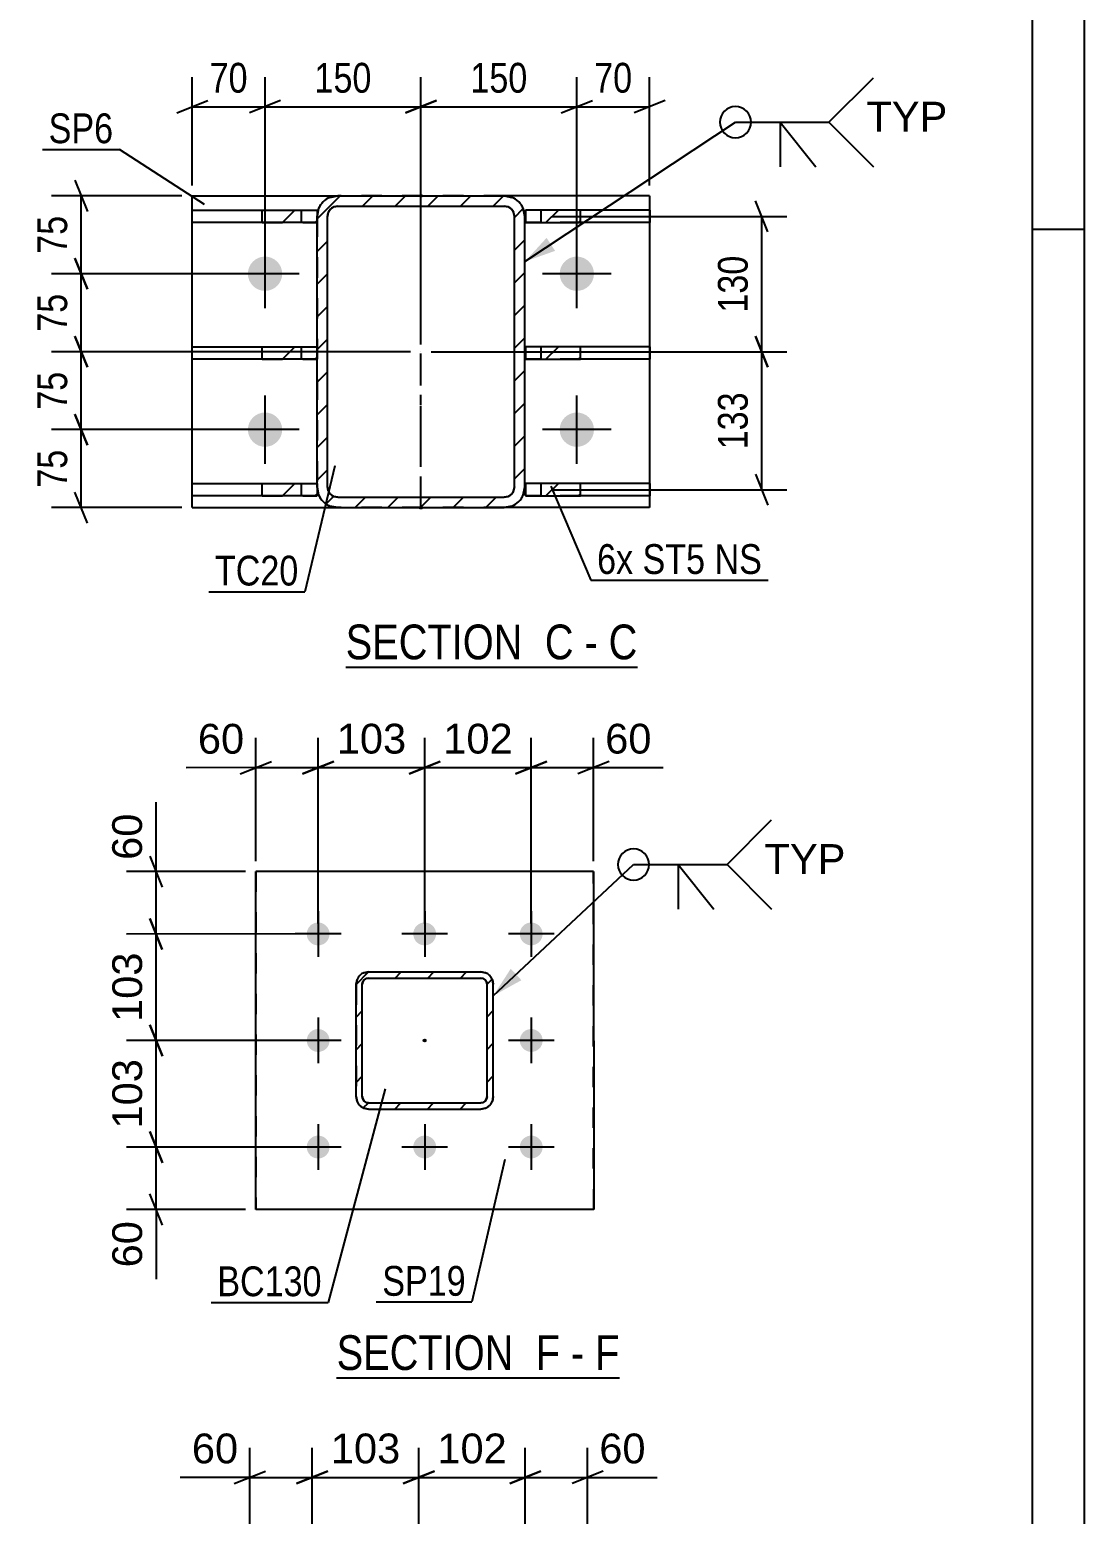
# Model space of a CAD drawing. Header units: millimetres. Extents: x -162 to 432, y -197 to 223.
# Drawn here: x 330.7 to 432.2, y -22.5 to 120.3 of the extents above; entities that cross this region are included whole.
import ezdxf

# ---------------------------------------------------------------- set-up
doc = ezdxf.new("R2010")
doc.units = ezdxf.units.MM
doc.linetypes.add('DXK_LINE_DOT2', pattern=[3.9198, 1.9599, -1.9599])
doc.linetypes.add('DXK_LINE_DOT3', pattern=[5.9187, 2.979, -0.9799, 0.9799, -0.9799])
doc.styles.add('Arial', font='ARIAL.TTF', dxfattribs={"height": 0.2})
doc.styles.add('Arial Narrow', font='ARIALN.TTF', dxfattribs={"height": 0.2})

# ---------------------------------------------------------------- blocks, each defined once
blk = doc.blocks.new('Unknown-284928215-18 - 1454')
at = {"color": 6, "linetype": 'Continuous'}
blk.add_line((360.27, -9.35), (387.49, -9.35), dxfattribs=at)
at = {"color": 0, "linetype": 'Continuous'}
for points in [[(378.38, -8.6), (378.38, -5.1), (360.27, -5.1), (360.27, -8.6)], [(381.77, -8.6), (381.77, -5.1), (379.43, -5.1), (379.43, -8.6)], [(384.09, -8.6), (384.09, -5.1), (382.82, -5.1), (382.82, -8.6)], [(387.49, -8.6), (387.49, -5.1), (385.14, -5.1), (385.14, -8.6)]]:
    blk.add_wipeout(points, dxfattribs=at)
at = {"color": 7, "linetype": 'Continuous', "style": 'Arial Narrow'}
for s, p in [('SECTION ', (360.27, -8.6)), ('F', (379.43, -8.6)), ('F', (385.14, -8.6)), ('-', (382.82, -8.6))]:
    blk.add_text(s, height=3.34, dxfattribs=at).set_placement(p)
blk = doc.blocks.new('Unknown-284928215-1134')
at = {"color": 5, "linetype": 'Continuous'}
for p, q in [((432.21, -196.89), (432.21, 223.11)), ((427.21, -191.89), (427.21, 218.11)), ((432.21, 101.11), (427.21, 101.11))]:
    blk.add_line(p, q, dxfattribs=at)
blk = doc.blocks.new('Unknown-284928215-15 - 1880')
at = {"color": 6, "linetype": 'Continuous'}
blk.add_line((361.14, 59.02), (389.21, 59.02), dxfattribs=at)
at = {"color": 0, "linetype": 'Continuous'}
for points in [[(379.25, 59.77), (379.25, 63.27), (361.14, 63.27), (361.14, 59.77)], [(383.07, 59.77), (383.07, 63.27), (380.3, 63.27), (380.3, 59.77)], [(385.39, 59.77), (385.39, 63.27), (384.12, 63.27), (384.12, 59.77)], [(389.21, 59.77), (389.21, 63.27), (386.44, 63.27), (386.44, 59.77)]]:
    blk.add_wipeout(points, dxfattribs=at)
at = {"color": 7, "linetype": 'Continuous', "style": 'Arial Narrow'}
for s, p in [('SECTION ', (361.14, 59.77)), ('C', (380.3, 59.77)), ('C', (386.44, 59.77)), ('-', (384.12, 59.77))]:
    blk.add_text(s, height=3.34, dxfattribs=at).set_placement(p)
blk = doc.blocks.new('Bolt-284928215-1534 - 1454')
at = {"linetype": 'Continuous'}
for points in [[(357.74, 34.15), (357.92, 34.29), (358.13, 34.39), (358.35, 34.44), (358.58, 34.44), (358.81, 34.4), (359.02, 34.31), (359.21, 34.18), (359.37, 34.01), (359.49, 33.81), (359.56, 33.6), (359.59, 33.37), (359.57, 33.14), (359.5, 32.92), (359.39, 32.72), (359.24, 32.54), (359.06, 32.4), (358.85, 32.31), (358.63, 32.25), (358.4, 32.25), (358.17, 32.29), (357.96, 32.38), (357.77, 32.51), (357.61, 32.68), (357.49, 32.88), (357.42, 33.1), (357.39, 33.32), (357.41, 33.55), (357.48, 33.77), (357.59, 33.97)], [(367.99, 34.15), (368.17, 34.29), (368.38, 34.39), (368.6, 34.44), (368.83, 34.44), (369.06, 34.4), (369.27, 34.31), (369.46, 34.18), (369.62, 34.01), (369.74, 33.81), (369.81, 33.6), (369.84, 33.37), (369.82, 33.14), (369.75, 32.92), (369.64, 32.72), (369.49, 32.54), (369.31, 32.41), (369.1, 32.31), (368.88, 32.26), (368.65, 32.25), (368.42, 32.3), (368.21, 32.38), (368.02, 32.52), (367.86, 32.68), (367.74, 32.88), (367.67, 33.1), (367.64, 33.33), (367.66, 33.56), (367.73, 33.78), (367.84, 33.98)], [(378.24, 34.15), (378.42, 34.29), (378.63, 34.39), (378.85, 34.44), (379.08, 34.45), (379.31, 34.4), (379.52, 34.31), (379.71, 34.18), (379.87, 34.01), (379.99, 33.82), (380.06, 33.6), (380.09, 33.37), (380.07, 33.14), (380, 32.92), (379.89, 32.72), (379.74, 32.55), (379.56, 32.41), (379.35, 32.31), (379.13, 32.26), (378.9, 32.25), (378.67, 32.3), (378.46, 32.39), (378.27, 32.52), (378.11, 32.69), (377.99, 32.88), (377.92, 33.1), (377.89, 33.33), (377.91, 33.56), (377.98, 33.78), (378.09, 33.98)], [(357.74, 23.9), (357.92, 24.04), (358.13, 24.14), (358.36, 24.19), (358.59, 24.19), (358.81, 24.15), (359.02, 24.06), (359.21, 23.93), (359.37, 23.76), (359.49, 23.56), (359.56, 23.35), (359.59, 23.12), (359.57, 22.89), (359.51, 22.67), (359.4, 22.47), (359.24, 22.29), (359.06, 22.15), (358.85, 22.06), (358.63, 22), (358.4, 22), (358.17, 22.04), (357.96, 22.13), (357.77, 22.26), (357.62, 22.43), (357.5, 22.63), (357.42, 22.85), (357.39, 23.07), (357.41, 23.3), (357.48, 23.52), (357.59, 23.72)], [(378.24, 23.9), (378.42, 24.04), (378.63, 24.14), (378.86, 24.19), (379.09, 24.2), (379.31, 24.15), (379.52, 24.06), (379.71, 23.93), (379.87, 23.76), (379.99, 23.57), (380.06, 23.35), (380.09, 23.12), (380.07, 22.89), (380.01, 22.67), (379.9, 22.47), (379.74, 22.3), (379.56, 22.16), (379.35, 22.06), (379.13, 22.01), (378.9, 22), (378.67, 22.05), (378.46, 22.14), (378.27, 22.27), (378.12, 22.44), (378, 22.63), (377.92, 22.85), (377.89, 23.08), (377.91, 23.31), (377.98, 23.53), (378.09, 23.73)], [(357.74, 13.65), (357.93, 13.79), (358.13, 13.89), (358.36, 13.94), (358.59, 13.94), (358.81, 13.9), (359.03, 13.81), (359.21, 13.68), (359.37, 13.51), (359.49, 13.31), (359.57, 13.1), (359.59, 12.87), (359.57, 12.64), (359.51, 12.42), (359.4, 12.22), (359.25, 12.04), (359.06, 11.9), (358.85, 11.81), (358.63, 11.75), (358.4, 11.75), (358.18, 11.79), (357.96, 11.88), (357.77, 12.01), (357.62, 12.18), (357.5, 12.38), (357.42, 12.6), (357.39, 12.82), (357.41, 13.05), (357.48, 13.27), (357.59, 13.47)], [(367.99, 13.65), (368.18, 13.79), (368.38, 13.89), (368.61, 13.94), (368.84, 13.94), (369.06, 13.9), (369.28, 13.81), (369.46, 13.68), (369.62, 13.51), (369.74, 13.31), (369.82, 13.1), (369.84, 12.87), (369.82, 12.64), (369.76, 12.42), (369.65, 12.22), (369.5, 12.04), (369.31, 11.91), (369.1, 11.81), (368.88, 11.76), (368.65, 11.75), (368.43, 11.8), (368.21, 11.88), (368.02, 12.02), (367.87, 12.18), (367.75, 12.38), (367.67, 12.6), (367.64, 12.83), (367.66, 13.06), (367.73, 13.28), (367.84, 13.48)], [(378.24, 13.65), (378.43, 13.79), (378.63, 13.89), (378.86, 13.94), (379.09, 13.95), (379.31, 13.9), (379.53, 13.81), (379.71, 13.68), (379.87, 13.51), (379.99, 13.32), (380.07, 13.1), (380.09, 12.87), (380.07, 12.64), (380.01, 12.42), (379.9, 12.22), (379.75, 12.05), (379.56, 11.91), (379.35, 11.81), (379.13, 11.76), (378.9, 11.75), (378.68, 11.8), (378.46, 11.89), (378.27, 12.02), (378.12, 12.19), (378, 12.38), (377.92, 12.6), (377.89, 12.83), (377.91, 13.06), (377.98, 13.28), (378.09, 13.48)]]:
    blk.add_hatch(color=1, dxfattribs=at).paths.add_polyline_path(points)
at = {"color": 1, "linetype": 'Continuous'}
for p, q in [((358.49, 35.55), (358.49, 31.15)), ((368.74, 35.55), (368.74, 31.15)), ((378.99, 35.55), (378.99, 31.15)), ((360.69, 33.35), (356.29, 33.35)), ((370.94, 33.35), (366.54, 33.35)), ((381.19, 33.35), (376.79, 33.35)), ((358.49, 25.3), (358.49, 20.9)), ((378.99, 25.3), (378.99, 20.9)), ((360.69, 23.1), (356.29, 23.1)), ((381.19, 23.1), (376.79, 23.1)), ((358.49, 15.05), (358.49, 10.65)), ((368.74, 15.05), (368.74, 10.65)), ((378.99, 15.05), (378.99, 10.65)), ((360.69, 12.85), (356.29, 12.85)), ((370.94, 12.85), (366.54, 12.85)), ((381.19, 12.85), (376.79, 12.85))]:
    blk.add_line(p, q, dxfattribs=at)
blk = doc.blocks.new('Part-284928215-1482 - 1454')
at = {"linetype": 'Continuous'}
h = blk.add_hatch(dxfattribs=at)
h.set_pattern_fill('', scale=0.7, style=0, pattern_type=0)
h.set_pattern_definition([(45, (363.3419, 29.6962), (-1.57154, 1.57154), [])])
h.paths.add_polyline_path([(374.14, 29.7), (363.34, 29.7), (362.88, 29.6), (362.49, 29.34), (362.23, 28.96), (362.14, 28.5), (362.14, 17.7), (362.24, 17.24), (362.5, 16.85), (362.88, 16.59), (363.34, 16.5), (374.14, 16.5), (374.6, 16.59), (374.99, 16.85), (375.25, 17.24), (375.34, 17.7), (375.34, 28.5), (375.25, 28.96), (374.99, 29.35), (374.6, 29.61)])
h.paths.add_polyline_path([(374.7, 28.73), (374.74, 28.5), (374.74, 17.7), (374.7, 17.47), (374.57, 17.27), (374.37, 17.14), (374.14, 17.1), (363.34, 17.1), (363.11, 17.14), (362.92, 17.27), (362.79, 17.47), (362.74, 17.7), (362.74, 28.5), (362.79, 28.73), (362.92, 28.92), (363.11, 29.05), (363.34, 29.1), (374.14, 29.1), (374.37, 29.05), (374.57, 28.92)])
blk.add_hatch(color=246, dxfattribs=at).paths.add_polyline_path([(368.74, 23, -1), (368.74, 23.2, -1)])
at = {"color": 2, "linetype": 'Continuous'}
for p, q in [((362.23, 28.96), (362.14, 28.5)), ((362.74, 28.5), (362.79, 28.73)), ((362.79, 28.73), (362.92, 28.92)), ((363.34, 29.7), (362.88, 29.6)), ((362.92, 28.92), (363.11, 29.05)), ((363.11, 29.05), (363.34, 29.1)), ((363.34, 29.7), (363.34, 29.7)), ((363.34, 29.7), (374.14, 29.7)), ((363.34, 29.1), (363.34, 29.1)), ((363.34, 29.1), (374.14, 29.1)), ((374.14, 29.7), (374.14, 29.7)), ((374.6, 29.61), (374.14, 29.7)), ((374.14, 29.1), (374.14, 29.1)), ((374.14, 29.1), (374.37, 29.05)), ((374.37, 29.05), (374.57, 28.92)), ((374.57, 28.92), (374.7, 28.73)), ((374.7, 28.73), (374.74, 28.5)), ((375.34, 28.5), (375.25, 28.96)), ((362.14, 28.5), (362.14, 28.5)), ((362.14, 17.7), (362.14, 28.5)), ((362.74, 28.5), (362.74, 28.5)), ((362.74, 17.7), (362.74, 28.5)), ((374.74, 28.5), (374.74, 28.5)), ((374.74, 17.7), (374.74, 28.5)), ((375.34, 28.5), (375.34, 28.5)), ((375.34, 17.7), (375.34, 28.5)), ((362.14, 17.7), (362.14, 17.7)), ((362.14, 17.7), (362.24, 17.24)), ((362.74, 17.7), (362.74, 17.7)), ((362.79, 17.47), (362.74, 17.7)), ((362.92, 17.27), (362.79, 17.47)), ((363.11, 17.14), (362.92, 17.27)), ((363.34, 17.1), (363.11, 17.14)), ((374.37, 17.14), (374.14, 17.1)), ((374.57, 17.27), (374.37, 17.14)), ((374.7, 17.47), (374.57, 17.27)), ((374.74, 17.7), (374.7, 17.47)), ((374.74, 17.7), (374.74, 17.7)), ((375.25, 17.24), (375.34, 17.7)), ((375.34, 17.7), (375.34, 17.7)), ((362.88, 16.59), (363.34, 16.5)), ((363.34, 17.1), (363.34, 17.1)), ((363.34, 17.1), (374.14, 17.1)), ((363.34, 16.5), (363.34, 16.5)), ((363.34, 16.5), (374.14, 16.5)), ((374.14, 17.1), (374.14, 17.1)), ((374.14, 16.5), (374.6, 16.59)), ((374.14, 16.5), (374.14, 16.5))]:
    blk.add_line(p, q, dxfattribs=at)
at = {"color": 7, "linetype": 'DXK_LINE_DOT2'}
for p, q in [((362.14, 28.5), (362.23, 28.95)), ((362.23, 28.95), (362.23, 28.96)), ((362.79, 28.73), (362.74, 28.5)), ((362.92, 28.92), (362.79, 28.73)), ((362.88, 29.61), (363.34, 29.7)), ((363.11, 29.05), (362.92, 28.92)), ((363.34, 29.1), (363.11, 29.05)), ((363.34, 29.7), (374.14, 29.7)), ((363.34, 29.7), (363.34, 29.7)), ((363.34, 29.1), (374.14, 29.1)), ((374.14, 29.7), (374.6, 29.61)), ((374.37, 29.05), (374.14, 29.1)), ((374.57, 28.92), (374.37, 29.05)), ((374.7, 28.73), (374.57, 28.92)), ((374.74, 28.5), (374.7, 28.73)), ((375.25, 28.96), (375.34, 28.5)), ((362.14, 28.5), (362.14, 17.7)), ((362.74, 17.7), (362.74, 28.5)), ((374.74, 17.7), (374.74, 28.5)), ((375.34, 17.7), (375.34, 28.5)), ((362.23, 17.24), (362.14, 17.7)), ((362.74, 17.7), (362.79, 17.47)), ((362.79, 17.47), (362.92, 17.27)), ((362.92, 17.27), (363.11, 17.14)), ((363.11, 17.14), (363.34, 17.1)), ((374.14, 17.1), (374.37, 17.14)), ((374.37, 17.14), (374.57, 17.27)), ((374.57, 17.27), (374.7, 17.47)), ((374.7, 17.47), (374.74, 17.7)), ((375.34, 17.7), (375.25, 17.24)), ((363.34, 16.5), (362.88, 16.59)), ((363.34, 17.1), (374.14, 17.1)), ((363.34, 16.5), (374.14, 16.5)), ((374.6, 16.59), (374.14, 16.5))]:
    blk.add_line(p, q, dxfattribs=at)
at = {"color": 7, "linetype": 'DXK_LINE_DOT3'}
blk.add_line((368.74, 23.1), (368.74, 23.1), dxfattribs=at)
at = {"color": 246, "linetype": 'DXK_LINE_DOT2'}
blk.add_line((368.74, 23.1), (368.74, 23.1), dxfattribs=at)
at = {"color": 246, "linetype": 'Continuous'}
blk.add_circle((368.74, 23.1), 0.1, dxfattribs=at)
at = {"color": 2, "linetype": 'Continuous'}
for centre, start, end in [((363.34, 28.5), 112.5099, 157.5099), ((374.14, 28.5), 22.5099, 67.5099), ((363.34, 17.7), 202.5099, 247.5099), ((374.14, 17.7), 292.5099, 337.5099)]:
    blk.add_arc(centre, 1.2, start, end, dxfattribs=at)
at = {"color": 7, "linetype": 'DXK_LINE_DOT2'}
for centre, start, end in [((374.14, 28.5), 22.5099, 67.5099), ((363.34, 17.7), 202.5099, 247.5099), ((374.14, 17.7), 292.5099, 337.5099)]:
    blk.add_arc(centre, 1.2, start, end, dxfattribs=at)
blk = doc.blocks.new('Part-284928215-1487 - 1454')
at = {"color": 2, "linetype": 'Continuous'}
for p, q in [((384.99, 39.35), (352.49, 39.34)), ((352.49, 39.34), (352.49, 39.35)), ((352.5, 6.84), (352.49, 39.34)), ((384.99, 39.35), (384.99, 39.35)), ((384.99, 39.35), (385, 6.85)), ((385, 6.85), (352.5, 6.84)), ((352.5, 6.85), (352.5, 6.84)), ((385, 6.85), (385, 6.85))]:
    blk.add_line(p, q, dxfattribs=at)
at = {"color": 7, "linetype": 'DXK_LINE_DOT2'}
for p, q in [((384.99, 39.35), (352.49, 39.35)), ((352.49, 39.35), (352.5, 6.85)), ((385, 6.85), (384.99, 39.35)), ((385, 6.85), (352.5, 6.85))]:
    blk.add_line(p, q, dxfattribs=at)
blk = doc.blocks.new('Part-284928215-1974 - 1880')
at = {"linetype": 'Continuous'}
h = blk.add_hatch(dxfattribs=at)
h.set_pattern_fill('', scale=0.7, style=0, pattern_type=0)
h.set_pattern_definition([(45, (378.455, 102.978), (-1.5715, 1.5715), [])])
h.paths.add_polyline_path([(383.73, 102.98), (378.45, 102.98), (378.45, 101.78), (383.73, 101.78)])
at = {"color": 7, "linetype": 'DXK_LINE_DOT2'}
for p, q in [((378.45, 101.78), (378.45, 102.98)), ((383.73, 102.98), (378.45, 102.98)), ((379.95, 101.78), (379.95, 102.98)), ((383.73, 101.78), (378.45, 101.78))]:
    blk.add_line(p, q, dxfattribs=at)
at = {"color": 2, "linetype": 'Continuous'}
for p, q in [((383.73, 102.98), (378.45, 102.98)), ((378.45, 102.98), (378.45, 101.78)), ((390.45, 102.98), (383.73, 102.98)), ((383.73, 101.78), (383.73, 102.98)), ((390.45, 101.78), (390.45, 102.98)), ((378.45, 101.78), (383.73, 101.78)), ((390.45, 101.78), (383.73, 101.78))]:
    blk.add_line(p, q, dxfattribs=at)
blk = doc.blocks.new('Part-284928215-1979 - 1880')
at = {"linetype": 'Continuous'}
h = blk.add_hatch(dxfattribs=at)
h.set_pattern_fill('', scale=0.7, style=0, pattern_type=0)
h.set_pattern_definition([(45, (378.455, 89.828), (-1.5715, 1.5715), [])])
h.paths.add_polyline_path([(383.73, 89.83), (378.45, 89.83), (378.45, 88.63), (383.73, 88.63)])
at = {"color": 7, "linetype": 'DXK_LINE_DOT2'}
for p, q in [((378.45, 88.63), (378.45, 89.83)), ((383.73, 89.83), (378.45, 89.83)), ((383.73, 88.63), (378.45, 88.63)), ((379.95, 88.63), (379.95, 89.83))]:
    blk.add_line(p, q, dxfattribs=at)
at = {"color": 2, "linetype": 'Continuous'}
for p, q in [((383.73, 89.83), (378.45, 89.83)), ((378.45, 89.83), (378.45, 88.63)), ((378.45, 88.63), (383.73, 88.63)), ((390.45, 89.83), (383.73, 89.83)), ((383.73, 88.63), (383.73, 89.83)), ((390.45, 88.63), (383.73, 88.63)), ((390.45, 88.63), (390.45, 89.83))]:
    blk.add_line(p, q, dxfattribs=at)
blk = doc.blocks.new('Part-284928215-1923 - 1880')
at = {"linetype": 'Continuous'}
h = blk.add_hatch(dxfattribs=at)
h.set_pattern_fill('', scale=0.7, style=0, pattern_type=0)
h.set_pattern_definition([(45, (378.2257, 103.121), (-1.57154, 1.57154), [])])
h.paths.add_polyline_path([(378.38, 102.36), (378.23, 103.12), (377.79, 103.77), (377.14, 104.2), (376.38, 104.36), (360.38, 104.36), (359.61, 104.2), (358.96, 103.77), (358.53, 103.12), (358.38, 102.36), (358.38, 76.36), (358.53, 75.59), (358.96, 74.94), (359.61, 74.51), (360.38, 74.36), (376.38, 74.36), (377.14, 74.51), (377.79, 74.94), (378.23, 75.59), (378.38, 76.36)])
h.paths.add_polyline_path([(377.3, 75.97), (377.09, 75.65), (376.76, 75.43), (376.38, 75.36), (360.38, 75.36), (360, 75.43), (359.67, 75.65), (359.45, 75.97), (359.38, 76.36), (359.38, 102.36), (359.45, 102.74), (359.67, 103.06), (360, 103.28), (360.38, 103.36), (376.38, 103.36), (376.76, 103.28), (377.09, 103.06), (377.3, 102.74), (377.38, 102.36), (377.38, 76.36)])
at = {"color": 7, "linetype": 'DXK_LINE_DOT2'}
for p, q in [((359.61, 104.2), (360.38, 104.36)), ((360.38, 104.36), (376.38, 104.36)), ((376.38, 104.36), (377.14, 104.2)), ((358.38, 102.36), (358.53, 103.12)), ((360.38, 103.36), (360, 103.28)), ((360.38, 103.36), (376.38, 103.36)), ((376.76, 103.28), (376.38, 103.36)), ((378.23, 103.12), (378.38, 102.36)), ((358.38, 102.36), (358.38, 76.36)), ((359.45, 102.74), (359.38, 102.36)), ((359.38, 76.36), (359.38, 102.36)), ((377.38, 102.36), (377.3, 102.74)), ((377.38, 76.36), (377.38, 102.36)), ((378.38, 76.36), (378.38, 102.36)), ((358.53, 75.59), (358.38, 76.36)), ((359.38, 76.36), (359.45, 75.97)), ((377.3, 75.97), (377.38, 76.36)), ((378.38, 76.36), (378.23, 75.59)), ((360.38, 74.36), (359.61, 74.51)), ((360, 75.43), (360.38, 75.36)), ((360.38, 75.36), (376.38, 75.36)), ((360.38, 74.36), (376.38, 74.36)), ((376.38, 75.36), (376.76, 75.43)), ((377.14, 74.51), (376.38, 74.36))]:
    blk.add_line(p, q, dxfattribs=at)
at = {"color": 2, "linetype": 'Continuous'}
for p, q in [((360.38, 104.36), (359.61, 104.2)), ((360.38, 104.36), (376.38, 104.36)), ((377.14, 104.2), (376.38, 104.36)), ((358.53, 103.12), (358.38, 102.36)), ((360, 103.28), (360.38, 103.36)), ((360.38, 103.36), (376.38, 103.36)), ((376.38, 103.36), (376.76, 103.28)), ((378.38, 102.36), (378.23, 103.12)), ((358.38, 76.36), (358.38, 102.36)), ((359.38, 102.36), (359.45, 102.74)), ((359.38, 76.36), (359.38, 102.36)), ((377.3, 102.74), (377.38, 102.36)), ((377.38, 76.36), (377.38, 102.36)), ((378.38, 76.36), (378.38, 102.36)), ((358.38, 76.36), (358.53, 75.59)), ((359.45, 75.97), (359.38, 76.36)), ((377.38, 76.36), (377.3, 75.97)), ((378.23, 75.59), (378.38, 76.36)), ((359.61, 74.51), (360.38, 74.36)), ((360.38, 75.36), (360, 75.43)), ((360.38, 75.36), (376.38, 75.36)), ((360.38, 74.36), (376.38, 74.36)), ((376.76, 75.43), (376.38, 75.36)), ((376.38, 74.36), (377.14, 74.51))]:
    blk.add_line(p, q, dxfattribs=at)
at = {"color": 7, "linetype": 'DXK_LINE_DOT3'}
blk.add_line((368.38, 89.36), (368.38, 89.36), dxfattribs=at)
at = {"color": 7, "linetype": 'DXK_LINE_DOT2'}
for centre, radius, start, end in [((360.38, 102.36), 2, 112.5, 157.5), ((360.38, 102.36), 1, 112.5, 157.5), ((376.38, 102.36), 1, 22.5, 67.5), ((376.38, 102.36), 2, 22.5, 67.5), ((360.38, 76.36), 1, 202.5, 247.5), ((376.38, 76.36), 1, 292.5, 337.5), ((360.38, 76.36), 2, 202.5, 247.5), ((376.38, 76.36), 2, 292.5, 337.5)]:
    blk.add_arc(centre, radius, start, end, dxfattribs=at)
at = {"color": 2, "linetype": 'Continuous'}
for centre, radius, start, end in [((360.38, 102.36), 2, 112.5, 157.5), ((360.38, 102.36), 1, 112.5, 157.5), ((376.38, 102.36), 1, 22.5, 67.5), ((376.38, 102.36), 2, 22.5, 67.5), ((360.38, 76.36), 1, 202.5, 247.5), ((376.38, 76.36), 1, 292.5, 337.5), ((360.38, 76.36), 2, 202.5, 247.5), ((376.38, 76.36), 2, 292.5, 337.5)]:
    blk.add_arc(centre, radius, start, end, dxfattribs=at)
blk = doc.blocks.new('Bolt-284928215-1883 - 1880')
at = {"linetype": 'Continuous'}
for points in [[(351.73, 96.86, -1), (355.03, 96.86, -1)], [(381.73, 96.86, -1), (385.03, 96.86, -1)], [(351.73, 81.86, -1), (355.03, 81.86, -1)], [(381.73, 81.86, -1), (385.03, 81.86, -1)]]:
    blk.add_hatch(color=1, dxfattribs=at).paths.add_polyline_path(points)
at = {"color": 1, "linetype": 'Continuous'}
for p, q in [((353.38, 93.56), (353.38, 100.16)), ((383.38, 93.56), (383.38, 100.16)), ((356.68, 96.86), (350.08, 96.86)), ((386.68, 96.86), (380.08, 96.86)), ((353.38, 78.56), (353.38, 85.16)), ((383.38, 78.56), (383.38, 85.16)), ((356.68, 81.86), (350.08, 81.86)), ((386.68, 81.86), (380.08, 81.86))]:
    blk.add_line(p, q, dxfattribs=at)
blk = doc.blocks.new('Part-284928215-2047 - 1880')
at = {"linetype": 'Continuous'}
for points in [[(368.38, 104.26, -1), (368.38, 104.46, -1)], [(368.38, 74.26, -1), (368.38, 74.46, -1)]]:
    blk.add_hatch(color=246, dxfattribs=at).paths.add_polyline_path(points)
at = {"color": 2, "linetype": 'Continuous'}
for p, q in [((346.38, 74.36), (346.38, 104.36)), ((346.38, 104.36), (360.38, 104.36)), ((390.38, 104.36), (376.38, 104.36)), ((390.38, 104.36), (390.38, 102.98)), ((390.38, 101.78), (390.38, 89.83)), ((390.38, 88.63), (390.38, 76.68)), ((346.38, 74.36), (360.38, 74.36)), ((390.38, 74.36), (376.38, 74.36)), ((390.38, 75.48), (390.38, 74.36))]:
    blk.add_line(p, q, dxfattribs=at)
at = {"color": 7, "linetype": 'DXK_LINE_DOT2'}
for p, q in [((376.38, 104.36), (360.38, 104.36)), ((390.38, 102.98), (390.38, 101.78)), ((390.38, 89.83), (390.38, 88.63)), ((390.38, 76.68), (390.38, 75.48)), ((376.38, 74.36), (360.38, 74.36))]:
    blk.add_line(p, q, dxfattribs=at)
at = {"color": 7, "linetype": 'DXK_LINE_DOT3'}
blk.add_line((368.38, 74.36), (368.38, 104.36), dxfattribs=at)
at = {"color": 246, "linetype": 'DXK_LINE_DOT2'}
blk.add_line((368.38, 74.36), (368.38, 104.36), dxfattribs=at)
at = {"color": 246, "linetype": 'Continuous'}
for centre in [(368.38, 104.36), (368.38, 74.36)]:
    blk.add_circle(centre, 0.1, dxfattribs=at)
blk = doc.blocks.new('Part-284928215-1969 - 1880')
at = {"linetype": 'Continuous'}
h = blk.add_hatch(dxfattribs=at)
h.set_pattern_fill('', scale=0.7, style=0, pattern_type=0)
h.set_pattern_definition([(45, (378.455, 76.678), (-1.5715, 1.5715), [])])
h.paths.add_polyline_path([(383.73, 76.68), (378.45, 76.68), (378.45, 75.48), (383.73, 75.48)])
at = {"color": 7, "linetype": 'DXK_LINE_DOT2'}
for p, q in [((378.45, 75.48), (378.45, 76.68)), ((383.73, 76.68), (378.45, 76.68)), ((379.95, 75.48), (379.95, 76.68)), ((383.73, 75.48), (378.45, 75.48))]:
    blk.add_line(p, q, dxfattribs=at)
at = {"color": 2, "linetype": 'Continuous'}
for p, q in [((383.73, 76.68), (378.45, 76.68)), ((378.45, 76.68), (378.45, 75.48)), ((390.45, 76.68), (383.73, 76.68)), ((383.73, 75.48), (383.73, 76.68)), ((390.45, 75.48), (390.45, 76.68)), ((378.45, 75.48), (383.73, 75.48)), ((390.45, 75.48), (383.73, 75.48))]:
    blk.add_line(p, q, dxfattribs=at)
blk = doc.blocks.new('Part-284928215-1984 - 1880')
at = {"linetype": 'Continuous'}
h = blk.add_hatch(dxfattribs=at)
h.set_pattern_fill('', scale=0.7, style=0, pattern_type=0)
h.set_pattern_definition([(45, (353.1067, 76.678), (-1.5715, 1.5715), [])])
h.paths.add_polyline_path([(358.38, 76.68), (353.11, 76.68), (353.11, 75.48), (358.38, 75.48)])
at = {"color": 2, "linetype": 'Continuous'}
for p, q in [((346.38, 76.68), (353.11, 76.68)), ((346.38, 75.48), (346.38, 76.68)), ((353.11, 76.68), (358.38, 76.68)), ((353.11, 75.48), (353.11, 76.68)), ((358.38, 76.68), (358.38, 75.48)), ((353.11, 75.48), (346.38, 75.48)), ((358.38, 75.48), (353.11, 75.48))]:
    blk.add_line(p, q, dxfattribs=at)
at = {"color": 7, "linetype": 'DXK_LINE_DOT2'}
for p, q in [((353.11, 76.68), (358.38, 76.68)), ((356.88, 75.48), (356.88, 76.68)), ((358.38, 76.68), (358.38, 75.48)), ((353.11, 75.48), (358.38, 75.48))]:
    blk.add_line(p, q, dxfattribs=at)
blk = doc.blocks.new('Part-284928215-1989 - 1880')
at = {"linetype": 'Continuous'}
h = blk.add_hatch(dxfattribs=at)
h.set_pattern_fill('', scale=0.7, style=0, pattern_type=0)
h.set_pattern_definition([(45, (353.1067, 102.978), (-1.5715, 1.5715), [])])
h.paths.add_polyline_path([(358.38, 102.98), (353.11, 102.98), (353.11, 101.78), (358.38, 101.78)])
at = {"color": 2, "linetype": 'Continuous'}
for p, q in [((346.38, 102.98), (353.11, 102.98)), ((346.38, 101.78), (346.38, 102.98)), ((353.11, 102.98), (358.38, 102.98)), ((353.11, 101.78), (353.11, 102.98)), ((358.38, 102.98), (358.38, 101.78)), ((353.11, 101.78), (346.38, 101.78)), ((358.38, 101.78), (353.11, 101.78))]:
    blk.add_line(p, q, dxfattribs=at)
at = {"color": 7, "linetype": 'DXK_LINE_DOT2'}
for p, q in [((353.11, 102.98), (358.38, 102.98)), ((356.88, 101.78), (356.88, 102.98)), ((358.38, 102.98), (358.38, 101.78)), ((353.11, 101.78), (358.38, 101.78))]:
    blk.add_line(p, q, dxfattribs=at)
blk = doc.blocks.new('Part-284928215-1994 - 1880')
at = {"linetype": 'Continuous'}
h = blk.add_hatch(dxfattribs=at)
h.set_pattern_fill('', scale=0.7, style=0, pattern_type=0)
h.set_pattern_definition([(45, (353.1067, 89.828), (-1.5715, 1.5715), [])])
h.paths.add_polyline_path([(358.38, 89.83), (353.11, 89.83), (353.11, 88.63), (358.38, 88.63)])
at = {"color": 2, "linetype": 'Continuous'}
for p, q in [((346.38, 89.83), (353.11, 89.83)), ((346.38, 88.63), (346.38, 89.83)), ((353.11, 88.63), (346.38, 88.63)), ((353.11, 89.83), (358.38, 89.83)), ((353.11, 88.63), (353.11, 89.83)), ((358.38, 88.63), (353.11, 88.63)), ((358.38, 89.83), (358.38, 88.63))]:
    blk.add_line(p, q, dxfattribs=at)
at = {"color": 7, "linetype": 'DXK_LINE_DOT2'}
for p, q in [((353.11, 89.83), (358.38, 89.83)), ((353.11, 88.63), (358.38, 88.63)), ((356.88, 88.63), (356.88, 89.83)), ((358.38, 89.83), (358.38, 88.63))]:
    blk.add_line(p, q, dxfattribs=at)
blk = doc.blocks.new('StraightDimension-284928215-8275 - 1454')
at = {"color": 7, "linetype": 'Continuous'}
for p, q in [((342.89, 39.34), (342.89, 46.04)), ((342.89, 39.34), (342.89, 46.04)), ((342.29, 40.84), (343.49, 37.84)), ((351.49, 39.34), (340.04, 39.34)), ((342.89, 33.34), (342.89, 39.34)), ((343.49, 31.84), (342.29, 34.84)), ((357.49, 33.35), (340.04, 33.34))]:
    blk.add_line(p, q, dxfattribs=at)
at = {"color": 0}
blk.add_wipeout([(342.14, 45.52), (337.94, 45.51), (337.94, 39.87), (342.14, 39.87)], dxfattribs=at)
at = {"color": 3, "style": 'Arial'}
blk.add_text('60', height=2.865, rotation=90.0117, dxfattribs=at).set_placement((341.54, 40.47))
blk = doc.blocks.new('StraightDimension-284928215-8276 - 1454')
at = {"color": 7, "linetype": 'Continuous'}
for p, q in [((342.29, 34.84), (343.49, 31.84)), ((357.49, 33.35), (340.04, 33.34)), ((342.9, 23.09), (342.89, 33.34)), ((343.5, 21.59), (342.3, 24.59)), ((357.49, 23.1), (340.05, 23.09))]:
    blk.add_line(p, q, dxfattribs=at)
at = {"color": 0}
blk.add_wipeout([(342.14, 32.15), (337.94, 32.15), (337.95, 24.28), (342.15, 24.28)], dxfattribs=at)
at = {"color": 3, "style": 'Arial'}
blk.add_text('103', height=2.865, rotation=90.0117, dxfattribs=at).set_placement((341.55, 24.88))
blk = doc.blocks.new('StraightDimension-284928215-8277 - 1454')
at = {"color": 7, "linetype": 'Continuous'}
for p, q in [((342.3, 24.59), (343.5, 21.59)), ((357.49, 23.1), (340.05, 23.09)), ((342.9, 12.84), (342.9, 23.09)), ((343.5, 11.34), (342.3, 14.34)), ((357.49, 12.85), (340.05, 12.84))]:
    blk.add_line(p, q, dxfattribs=at)
at = {"color": 0}
blk.add_wipeout([(342.15, 21.9), (337.95, 21.9), (337.95, 14.03), (342.15, 14.03)], dxfattribs=at)
at = {"color": 3, "style": 'Arial'}
blk.add_text('103', height=2.865, rotation=90.0117, dxfattribs=at).set_placement((341.55, 14.63))
blk = doc.blocks.new('StraightDimension-284928215-8278 - 1454')
at = {"color": 7, "linetype": 'Continuous'}
for p, q in [((342.3, 14.34), (343.5, 11.34)), ((357.49, 12.85), (340.05, 12.84)), ((342.9, 6.84), (342.9, 12.84)), ((343.5, 5.34), (342.3, 8.34)), ((351.5, 6.84), (340.05, 6.84)), ((342.9, 6.84), (342.9, 0.15)), ((342.9, 6.84), (342.9, 0.15))]:
    blk.add_line(p, q, dxfattribs=at)
at = {"color": 0}
blk.add_wipeout([(342.15, 6.32), (337.95, 6.32), (337.95, 0.67), (342.15, 0.67)], dxfattribs=at)
at = {"color": 3, "style": 'Arial'}
blk.add_text('60', height=2.865, rotation=90.0117, dxfattribs=at).set_placement((341.55, 1.27))
blk = doc.blocks.new('StraightDimension-284928215-8354 - 1454')
at = {"color": 7, "linetype": 'Continuous'}
for p, q in [((378.99, 34.35), (378.99, 52.2)), ((384.99, 40.35), (384.99, 52.2)), ((377.49, 48.75), (380.49, 49.95)), ((378.99, 49.35), (384.99, 49.35)), ((386.49, 49.95), (383.49, 48.75)), ((384.99, 49.35), (391.69, 49.35)), ((384.99, 49.35), (391.69, 49.35))]:
    blk.add_line(p, q, dxfattribs=at)
at = {"color": 0}
blk.add_wipeout([(391.16, 50.1), (391.16, 54.3), (385.51, 54.3), (385.51, 50.1)], dxfattribs=at)
at = {"color": 3, "style": 'Arial'}
blk.add_text('60', height=2.865, rotation=0.0115, dxfattribs=at).set_placement((386.11, 50.7))
blk = doc.blocks.new('StraightDimension-284928215-8355 - 1454')
at = {"color": 7, "linetype": 'Continuous'}
for p, q in [((368.74, 34.35), (368.74, 52.2)), ((378.99, 34.35), (378.99, 52.2)), ((367.24, 48.75), (370.24, 49.95)), ((368.74, 49.35), (378.99, 49.35)), ((380.49, 49.95), (377.49, 48.75))]:
    blk.add_line(p, q, dxfattribs=at)
at = {"color": 0}
blk.add_wipeout([(377.8, 50.1), (377.8, 54.3), (369.93, 54.3), (369.93, 50.1)], dxfattribs=at)
at = {"color": 3, "style": 'Arial'}
blk.add_text('102', height=2.865, rotation=0.0115, dxfattribs=at).set_placement((370.53, 50.7))
blk = doc.blocks.new('StraightDimension-284928215-8356 - 1454')
at = {"color": 7, "linetype": 'Continuous'}
for p, q in [((358.49, 34.35), (358.49, 52.2)), ((368.74, 34.35), (368.74, 52.2)), ((356.99, 48.75), (359.99, 49.95)), ((358.49, 49.35), (368.74, 49.35)), ((370.24, 49.95), (367.24, 48.75))]:
    blk.add_line(p, q, dxfattribs=at)
at = {"color": 0}
blk.add_wipeout([(367.55, 50.1), (367.55, 54.3), (359.68, 54.3), (359.68, 50.1)], dxfattribs=at)
at = {"color": 3, "style": 'Arial'}
blk.add_text('103', height=2.865, rotation=0.0115, dxfattribs=at).set_placement((360.28, 50.7))
blk = doc.blocks.new('StraightDimension-284928215-8357 - 1454')
at = {"color": 7, "linetype": 'Continuous'}
for p, q in [((352.49, 40.34), (352.49, 52.2)), ((358.49, 34.35), (358.49, 52.2)), ((352.49, 49.35), (345.79, 49.34)), ((352.49, 49.35), (345.79, 49.34)), ((350.99, 48.75), (353.99, 49.95)), ((352.49, 49.35), (358.49, 49.35)), ((359.99, 49.95), (356.99, 48.75))]:
    blk.add_line(p, q, dxfattribs=at)
at = {"color": 0}
blk.add_wipeout([(351.96, 50.1), (351.96, 54.3), (346.31, 54.29), (346.32, 50.09)], dxfattribs=at)
at = {"color": 3, "style": 'Arial'}
blk.add_text('60', height=2.865, rotation=0.0115, dxfattribs=at).set_placement((346.92, 50.69))
blk = doc.blocks.new('StraightDimension-284928215-2058 - 1880')
at = {"color": 7, "linetype": 'Continuous'}
for p, q in [((335.09, 83.36), (336.29, 80.36)), ((352.38, 81.86), (332.84, 81.86)), ((335.69, 74.36), (335.69, 81.86)), ((336.29, 72.86), (335.09, 75.86)), ((345.38, 74.36), (332.84, 74.36))]:
    blk.add_line(p, q, dxfattribs=at)
at = {"color": 0}
blk.add_wipeout([(334.94, 80.53), (330.74, 80.53), (330.74, 75.68), (334.94, 75.68)], dxfattribs=at)
at = {"color": 3, "style": 'Arial Narrow'}
blk.add_text('75', height=2.863, rotation=90.0002, dxfattribs=at).set_placement((334.34, 76.28))
blk = doc.blocks.new('StraightDimension-284928215-2062 - 1880')
at = {"color": 7, "linetype": 'Continuous'}
for p, q in [((335.09, 90.86), (336.29, 87.86)), ((367.38, 89.36), (332.84, 89.36)), ((335.69, 81.86), (335.69, 89.36)), ((336.29, 80.36), (335.09, 83.36)), ((352.38, 81.86), (332.84, 81.86))]:
    blk.add_line(p, q, dxfattribs=at)
at = {"color": 0}
blk.add_wipeout([(334.94, 88.03), (330.74, 88.03), (330.74, 83.18), (334.94, 83.18)], dxfattribs=at)
at = {"color": 3, "style": 'Arial Narrow'}
blk.add_text('75', height=2.863, rotation=90.0002, dxfattribs=at).set_placement((334.34, 83.78))
blk = doc.blocks.new('StraightDimension-284928215-2070 - 1880')
at = {"color": 7, "linetype": 'Continuous'}
for p, q in [((335.09, 98.36), (336.29, 95.36)), ((352.38, 96.86), (332.84, 96.86)), ((335.69, 89.36), (335.69, 96.86)), ((336.29, 87.86), (335.09, 90.86)), ((367.38, 89.36), (332.84, 89.36))]:
    blk.add_line(p, q, dxfattribs=at)
at = {"color": 0}
blk.add_wipeout([(334.94, 95.53), (330.74, 95.53), (330.74, 90.68), (334.94, 90.68)], dxfattribs=at)
at = {"color": 3, "style": 'Arial Narrow'}
blk.add_text('75', height=2.863, rotation=90.0002, dxfattribs=at).set_placement((334.34, 91.28))
blk = doc.blocks.new('StraightDimension-284928215-2078 - 1880')
at = {"color": 7, "linetype": 'Continuous'}
for p, q in [((335.09, 105.86), (336.29, 102.86)), ((345.38, 104.36), (332.84, 104.36)), ((335.69, 96.86), (335.69, 104.36)), ((336.29, 95.36), (335.09, 98.36)), ((352.38, 96.86), (332.84, 96.86))]:
    blk.add_line(p, q, dxfattribs=at)
at = {"color": 0}
blk.add_wipeout([(334.94, 103.03), (330.74, 103.03), (330.74, 98.18), (334.94, 98.18)], dxfattribs=at)
at = {"color": 3, "style": 'Arial Narrow'}
blk.add_text('75', height=2.863, rotation=90.0002, dxfattribs=at).set_placement((334.34, 98.78))
blk = doc.blocks.new('StraightDimension-284928215-2083 - 1880')
at = {"color": 7, "linetype": 'Continuous'}
for p, q in [((401.77, 87.86), (400.57, 90.86)), ((369.38, 89.36), (403.57, 89.36)), ((401.17, 76.08), (401.17, 89.36)), ((400.57, 77.58), (401.77, 74.58)), ((380.96, 76.08), (403.57, 76.08))]:
    blk.add_line(p, q, dxfattribs=at)
at = {"color": 0}
blk.add_wipeout([(400.42, 86.06), (396.22, 86.06), (396.22, 79.37), (400.42, 79.37)], dxfattribs=at)
at = {"color": 3, "style": 'Arial Narrow'}
blk.add_text('133', height=2.863, rotation=90.0002, dxfattribs=at).set_placement((399.82, 79.97))
blk = doc.blocks.new('StraightDimension-284928215-2090 - 1880')
at = {"color": 7, "linetype": 'Continuous'}
for p, q in [((401.77, 100.88), (400.57, 103.88)), ((380.96, 102.38), (403.57, 102.38)), ((401.17, 89.36), (401.17, 102.38)), ((400.57, 90.86), (401.77, 87.86)), ((369.38, 89.36), (403.57, 89.36))]:
    blk.add_line(p, q, dxfattribs=at)
at = {"color": 0}
blk.add_wipeout([(400.42, 99.21), (396.22, 99.21), (396.22, 92.52), (400.42, 92.52)], dxfattribs=at)
at = {"color": 3, "style": 'Arial Narrow'}
blk.add_text('130', height=2.863, rotation=90.0002, dxfattribs=at).set_placement((399.82, 93.12))
blk = doc.blocks.new('StraightDimension-284928215-2097 - 1880')
at = {"color": 7, "linetype": 'Continuous'}
for p, q in [((383.38, 97.86), (383.38, 115.78)), ((390.38, 105.36), (390.38, 115.78)), ((381.88, 112.33), (384.88, 113.53)), ((383.38, 112.93), (390.38, 112.93)), ((391.88, 113.53), (388.88, 112.33))]:
    blk.add_line(p, q, dxfattribs=at)
at = {"color": 0}
blk.add_wipeout([(389.31, 113.68), (389.31, 117.88), (384.45, 117.88), (384.45, 113.68)], dxfattribs=at)
at = {"color": 3, "style": 'Arial Narrow'}
blk.add_text('70', height=2.863, dxfattribs=at).set_placement((385.05, 114.28))
blk = doc.blocks.new('StraightDimension-284928215-2101 - 1880')
at = {"color": 7, "linetype": 'Continuous'}
for p, q in [((368.38, 90.36), (368.38, 115.78)), ((383.38, 97.86), (383.38, 115.78)), ((369.88, 113.53), (366.88, 112.33)), ((368.38, 112.93), (383.38, 112.93)), ((381.88, 112.33), (384.88, 113.53))]:
    blk.add_line(p, q, dxfattribs=at)
at = {"color": 0}
blk.add_wipeout([(379.22, 113.68), (379.22, 117.88), (372.54, 117.88), (372.54, 113.68)], dxfattribs=at)
at = {"color": 3, "style": 'Arial Narrow'}
blk.add_text('150', height=2.863, dxfattribs=at).set_placement((373.14, 114.28))
blk = doc.blocks.new('StraightDimension-284928215-2109 - 1880')
at = {"color": 7, "linetype": 'Continuous'}
for p, q in [((353.38, 97.86), (353.38, 115.78)), ((368.38, 90.36), (368.38, 115.78)), ((354.88, 113.53), (351.88, 112.33)), ((353.38, 112.93), (368.38, 112.93)), ((366.88, 112.33), (369.88, 113.53))]:
    blk.add_line(p, q, dxfattribs=at)
at = {"color": 0}
blk.add_wipeout([(364.22, 113.68), (364.22, 117.88), (357.54, 117.88), (357.54, 113.68)], dxfattribs=at)
at = {"color": 3, "style": 'Arial Narrow'}
blk.add_text('150', height=2.863, dxfattribs=at).set_placement((358.14, 114.28))
blk = doc.blocks.new('StraightDimension-284928215-2117 - 1880')
at = {"color": 7, "linetype": 'Continuous'}
for p, q in [((346.38, 105.36), (346.38, 115.78)), ((353.38, 97.86), (353.38, 115.78)), ((344.88, 112.33), (347.88, 113.53)), ((346.38, 112.93), (353.38, 112.93)), ((354.88, 113.53), (351.88, 112.33))]:
    blk.add_line(p, q, dxfattribs=at)
at = {"color": 0}
blk.add_wipeout([(352.31, 113.68), (352.31, 117.88), (347.45, 117.88), (347.45, 113.68)], dxfattribs=at)
at = {"color": 3, "style": 'Arial Narrow'}
blk.add_text('70', height=2.863, dxfattribs=at).set_placement((348.05, 114.28))
blk = doc.blocks.new('StraightDimension-284928215-1408 - 1248')
at = {"color": 7, "linetype": 'Continuous'}
for p, q in [((357.92, -36.38), (357.92, -16.08)), ((368.17, -46.64), (368.17, -16.08)), ((356.42, -19.53), (359.42, -18.33)), ((369.67, -18.33), (366.67, -19.53)), ((357.92, -18.93), (368.17, -18.93))]:
    blk.add_line(p, q, dxfattribs=at)
at = {"color": 0}
blk.add_wipeout([(366.98, -18.18), (366.98, -13.98), (359.11, -13.98), (359.11, -18.18)], dxfattribs=at)
at = {"color": 3, "style": 'Arial'}
blk.add_text('103', height=2.865, dxfattribs=at).set_placement((359.71, -17.58))
blk = doc.blocks.new('StraightDimension-284928215-1398 - 1248')
at = {"color": 7, "linetype": 'Continuous'}
for p, q in [((351.92, -30.38), (351.92, -16.08)), ((357.92, -36.38), (357.92, -16.08)), ((350.42, -19.53), (353.42, -18.33)), ((359.42, -18.33), (356.42, -19.53)), ((351.92, -18.93), (345.22, -18.93)), ((351.92, -18.93), (345.22, -18.93)), ((351.92, -18.93), (357.92, -18.93))]:
    blk.add_line(p, q, dxfattribs=at)
at = {"color": 0}
blk.add_wipeout([(351.39, -18.18), (351.39, -13.98), (345.74, -13.98), (345.74, -18.18)], dxfattribs=at)
at = {"color": 3, "style": 'Arial'}
blk.add_text('60', height=2.865, dxfattribs=at).set_placement((346.34, -17.58))
blk = doc.blocks.new('StraightDimension-284928215-1416 - 1248')
at = {"color": 7, "linetype": 'Continuous'}
for p, q in [((368.17, -46.64), (368.17, -16.08)), ((378.42, -36.38), (378.42, -16.08)), ((366.67, -19.53), (369.67, -18.33)), ((379.92, -18.33), (376.92, -19.53)), ((368.17, -18.93), (378.42, -18.93))]:
    blk.add_line(p, q, dxfattribs=at)
at = {"color": 0}
blk.add_wipeout([(377.23, -18.18), (377.23, -13.98), (369.36, -13.98), (369.36, -18.18)], dxfattribs=at)
at = {"color": 3, "style": 'Arial'}
blk.add_text('102', height=2.865, dxfattribs=at).set_placement((369.96, -17.58))
blk = doc.blocks.new('StraightDimension-284928215-1424 - 1248')
at = {"color": 7, "linetype": 'Continuous'}
for p, q in [((378.42, -36.38), (378.42, -16.08)), ((384.42, -30.38), (384.42, -16.08)), ((376.92, -19.53), (379.92, -18.33)), ((385.92, -18.33), (382.92, -19.53)), ((378.42, -18.93), (384.42, -18.93)), ((384.42, -18.93), (391.11, -18.93)), ((384.42, -18.93), (391.11, -18.93))]:
    blk.add_line(p, q, dxfattribs=at)
at = {"color": 0}
blk.add_wipeout([(390.59, -18.18), (390.59, -13.98), (384.94, -13.98), (384.94, -18.18)], dxfattribs=at)
at = {"color": 3, "style": 'Arial'}
blk.add_text('60', height=2.865, dxfattribs=at).set_placement((385.54, -17.58))
blk = doc.blocks.new('Mark-284928215-1478 - 1454')
at = {"color": 0}
blk.add_wipeout([(358.84, -1.5), (358.84, 1.5), (348.79, 1.5), (348.79, -1.5)], dxfattribs=at)
blk.add_wipeout([(358.84, -1.5), (358.84, 1.5), (348.79, 1.5), (348.79, -1.5)], dxfattribs=at)
at = {"color": 30, "linetype": 'Continuous'}
for p in [(364.93, 18.46), (348.19, -2.1)]:
    blk.add_line(p, (359.44, -2.1), dxfattribs=at)
at = {"color": 3, "style": 'Arial Narrow'}
blk.add_text('BC130', height=2.863, dxfattribs=at).set_placement((348.79, -1.5))
blk = doc.blocks.new('Mark-284928215-1483 - 1454')
at = {"color": 0}
blk.add_wipeout([(372.69, -1.46), (372.69, 1.54), (364.66, 1.54), (364.66, -1.46)], dxfattribs=at)
blk.add_wipeout([(372.69, -1.46), (372.69, 1.54), (364.66, 1.54), (364.66, -1.46)], dxfattribs=at)
at = {"color": 30, "linetype": 'Continuous'}
for p in [(376.45, 11.65), (364.06, -2.06)]:
    blk.add_line(p, (373.29, -2.06), dxfattribs=at)
at = {"color": 3, "style": 'Arial Narrow'}
blk.add_text('SP19', height=2.863, dxfattribs=at).set_placement((364.66, -1.46))
blk = doc.blocks.new('WeldMark-284928215-1617 - 1454')
at = {"linetype": 'Continuous'}
blk.add_hatch(color=30, dxfattribs=at).paths.add_polyline_path([(378.05, 28.9), (375.34, 27.4), (377.02, 30)])
at = {"color": 30, "linetype": 'Continuous'}
for p, q in [((375.34, 27.4), (388.84, 40.02)), ((388.84, 40.02), (397.84, 40.02))]:
    blk.add_line(p, q, dxfattribs=at)
at = {"color": 3, "linetype": 'Continuous'}
for q in [(396.55, 35.74), (393.12, 35.74)]:
    blk.add_line((393.12, 40.02), q, dxfattribs=at)
for start, end in [(90, 270), (270, 90)]:
    blk.add_arc((388.84, 40.02), 1.5, start, end, dxfattribs=at)
at = {"color": 0, "linetype": 'Continuous'}
blk.add_wipeout([(409.21, 39.12), (409.21, 42.12), (401.44, 42.12), (401.44, 39.12)], dxfattribs=at)
blk.add_wipeout([(409.21, 39.12), (409.21, 42.12), (401.44, 42.12), (401.44, 39.12)], dxfattribs=at)
at = {"color": 3, "linetype": 'Continuous'}
for q in [(402.12, 44.31), (402.12, 35.74)]:
    blk.add_line((397.84, 40.02), q, dxfattribs=at)
at = {"color": 3, "linetype": 'Continuous', "style": 'Arial'}
blk.add_text('TYP', height=2.865, dxfattribs=at).set_placement((401.44, 39.12))
blk = doc.blocks.new('Mark-284928215-2043 - 1880')
at = {"color": 0}
blk.add_wipeout([(338.77, 109.42), (338.77, 112.42), (332.56, 112.42), (332.56, 109.42)], dxfattribs=at)
blk.add_wipeout([(338.77, 109.42), (338.77, 112.42), (332.56, 112.42), (332.56, 109.42)], dxfattribs=at)
at = {"color": 30, "linetype": 'Continuous'}
for p in [(331.96, 108.82), (347.56, 103.53)]:
    blk.add_line(p, (339.37, 108.82), dxfattribs=at)
at = {"color": 3, "style": 'Arial Narrow'}
blk.add_text('SP6', height=2.863, dxfattribs=at).set_placement((332.56, 109.42))
blk = doc.blocks.new('WeldMark-284928215-2122 - 1880')
at = {"linetype": 'Continuous'}
blk.add_hatch(color=30, dxfattribs=at).paths.add_polyline_path([(381.29, 99.06), (378.38, 98.03), (380.47, 100.31)])
at = {"color": 30, "linetype": 'Continuous'}
for p, q in [((378.38, 98.03), (398.64, 111.44)), ((398.64, 111.44), (407.64, 111.44))]:
    blk.add_line(p, q, dxfattribs=at)
at = {"color": 3, "linetype": 'Continuous'}
for q in [(406.36, 107.15), (402.93, 107.15)]:
    blk.add_line((402.93, 111.44), q, dxfattribs=at)
for start, end in [(90, 270), (270, 90)]:
    blk.add_arc((398.64, 111.44), 1.5, start, end, dxfattribs=at)
at = {"color": 0, "linetype": 'Continuous'}
blk.add_wipeout([(419.02, 110.54), (419.02, 113.54), (411.24, 113.54), (411.24, 110.54)], dxfattribs=at)
blk.add_wipeout([(419.02, 110.54), (419.02, 113.54), (411.24, 113.54), (411.24, 110.54)], dxfattribs=at)
at = {"color": 3, "linetype": 'Continuous'}
for q in [(411.93, 115.72), (411.93, 107.15)]:
    blk.add_line((407.64, 111.44), q, dxfattribs=at)
at = {"color": 3, "linetype": 'Continuous', "style": 'Arial'}
blk.add_text('TYP', height=2.865, dxfattribs=at).set_placement((411.24, 110.54))
blk = doc.blocks.new('Mark-284928215-1919 - 1880')
at = {"color": 0}
blk.add_wipeout([(356.6, 66.87), (356.6, 69.87), (348.56, 69.87), (348.56, 66.87)], dxfattribs=at)
blk.add_wipeout([(356.6, 66.87), (356.6, 69.87), (348.56, 69.87), (348.56, 66.87)], dxfattribs=at)
at = {"color": 30, "linetype": 'Continuous'}
for p in [(360.09, 78.37), (347.96, 66.27)]:
    blk.add_line(p, (357.2, 66.27), dxfattribs=at)
at = {"color": 3, "style": 'Arial Narrow'}
blk.add_text('TC20', height=2.863, dxfattribs=at).set_placement((348.56, 66.87))
blk = doc.blocks.new('MarkSet-284928215-2171 - 1880')
at = {"color": 0}
for points in [[(388.8, 67.98), (388.8, 70.98), (385.33, 70.98), (385.33, 67.98)], [(395.73, 67.98), (395.73, 70.98), (389.7, 70.98), (389.7, 67.98)], [(401.19, 67.98), (401.19, 70.98), (396.63, 70.98), (396.63, 67.98)]]:
    blk.add_wipeout(points, dxfattribs=at)
for points in [[(388.8, 67.98), (388.8, 70.98), (385.33, 70.98), (385.33, 67.98)], [(395.73, 67.98), (395.73, 70.98), (389.7, 70.98), (389.7, 67.98)], [(401.19, 67.98), (401.19, 70.98), (396.63, 70.98), (396.63, 67.98)]]:
    blk.add_wipeout(points, dxfattribs=at)
at = {"color": 30, "linetype": 'Continuous'}
for p, q in [((380.88, 76.41), (384.73, 67.38)), ((384.73, 67.38), (401.79, 67.38))]:
    blk.add_line(p, q, dxfattribs=at)
at = {"color": 3, "style": 'Arial Narrow'}
for s, p in [('6x', (385.33, 67.98)), ('ST5', (389.7, 67.98)), ('NS', (396.63, 67.98))]:
    blk.add_text(s, height=2.863, dxfattribs=at).set_placement(p)

msp = doc.modelspace()

# ---------------------------------------------------------------- block references
for name in ['Part-284928215-2047 - 1880', 'Part-284928215-1923 - 1880', 'Part-284928215-1989 - 1880', 'Part-284928215-1974 - 1880', 'Bolt-284928215-1883 - 1880', 'Part-284928215-1994 - 1880', 'Part-284928215-1979 - 1880', 'Part-284928215-1984 - 1880', 'Part-284928215-1969 - 1880', 'Part-284928215-1487 - 1454', 'Bolt-284928215-1534 - 1454', 'Part-284928215-1482 - 1454', 'Unknown-284928215-18 - 1454']:
    msp.add_blockref(name, (0, 0))

# ---------------------------------------------------------------- next in the draw order: block references
msp.add_blockref('Unknown-284928215-1134', (0, 0))

# ---------------------------------------------------------------- next in the draw order: block references
for name in ['StraightDimension-284928215-2083 - 1880', 'StraightDimension-284928215-2058 - 1880', 'Unknown-284928215-15 - 1880', 'StraightDimension-284928215-8354 - 1454', 'StraightDimension-284928215-8275 - 1454', 'StraightDimension-284928215-1408 - 1248']:
    msp.add_blockref(name, (0, 0))

# ---------------------------------------------------------------- next in the draw order: block references
for name in ['StraightDimension-284928215-2090 - 1880', 'StraightDimension-284928215-2062 - 1880', 'Mark-284928215-1919 - 1880', 'MarkSet-284928215-2171 - 1880', 'StraightDimension-284928215-8355 - 1454', 'StraightDimension-284928215-8276 - 1454', 'StraightDimension-284928215-1398 - 1248', 'StraightDimension-284928215-1416 - 1248']:
    msp.add_blockref(name, (0, 0))

# ---------------------------------------------------------------- next in the draw order: block references
for name in ['StraightDimension-284928215-2097 - 1880', 'StraightDimension-284928215-2070 - 1880', 'StraightDimension-284928215-8356 - 1454', 'WeldMark-284928215-1617 - 1454', 'StraightDimension-284928215-8277 - 1454', 'StraightDimension-284928215-1424 - 1248']:
    msp.add_blockref(name, (0, 0))

# ---------------------------------------------------------------- next in the draw order: block references
for name in ['StraightDimension-284928215-2101 - 1880', 'StraightDimension-284928215-2078 - 1880', 'StraightDimension-284928215-8357 - 1454', 'StraightDimension-284928215-8278 - 1454']:
    msp.add_blockref(name, (0, 0))

# ---------------------------------------------------------------- next in the draw order: block references
for name in ['StraightDimension-284928215-2109 - 1880', 'WeldMark-284928215-2122 - 1880', 'Mark-284928215-1478 - 1454']:
    msp.add_blockref(name, (0, 0))

# ---------------------------------------------------------------- next in the draw order: block references
for name in ['StraightDimension-284928215-2117 - 1880', 'Mark-284928215-1483 - 1454']:
    msp.add_blockref(name, (0, 0))

# ---------------------------------------------------------------- next in the draw order: block references
msp.add_blockref('Mark-284928215-2043 - 1880', (0, 0))

doc.saveas('drawing.dxf')
